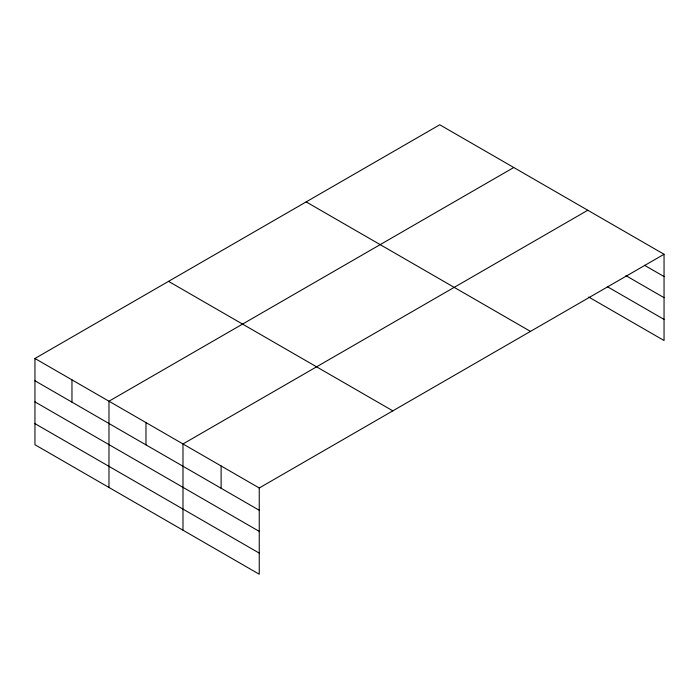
<?xml version="1.0" encoding="UTF-8"?>
<svg xmlns="http://www.w3.org/2000/svg" width="699" height="699" viewBox="0 0 699 699"><rect width="100%" height="100%" fill="white"/><g stroke="black" fill="none" stroke-linecap="round" stroke-linejoin="round"><path stroke-width="1.05" d="M664.05 254.27L439.75 124.772L34.95 358.482L34.95 444.73L259.25 574.229L259.25 487.981L664.05 254.27L664.05 340.518L588.715 297.031M513.765 167.507L108.974 401.217L108.974 487.465M587.789 210.242L182.989 443.952L182.989 530.2M644.522 265.288L664.05 276.559M625.92 275.651L664.05 297.669M607.317 286.66L664.05 319.417M306.162 201.897L530.471 331.396M168.529 281.356L392.838 410.855M34.95 358.482L259.25 487.981M34.95 380.772L259.25 510.27M34.95 401.873L259.25 531.38M34.95 423.62L259.25 553.119M221.12 465.962L221.12 488.251M145.977 422.58L145.977 444.87M71.962 379.845L71.962 402.135"/></g></svg>
